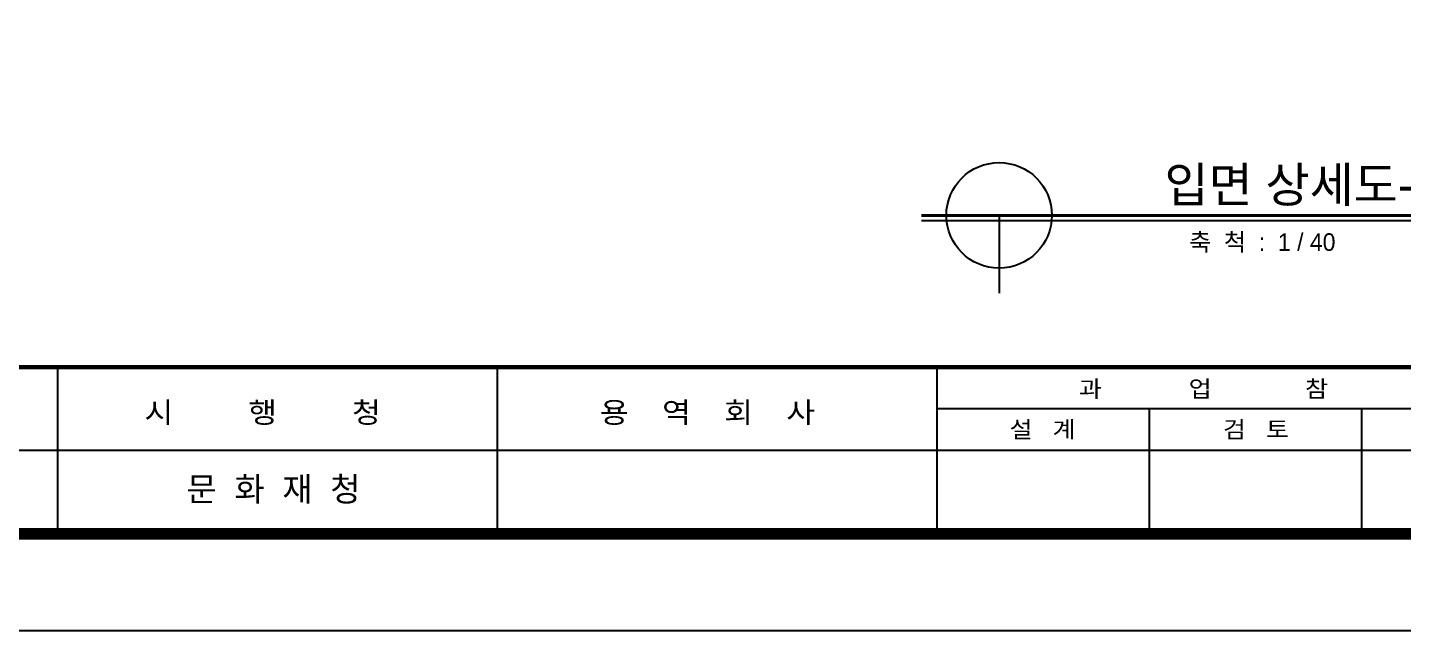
# Model space of a CAD drawing. Extents: x 186583 to 203403, y -172622 to -160742.
# Drawn here: x 189730 to 195986, y -172622 to -169878 of the extents above; entities that cross this region are included whole.
import ezdxf
from ezdxf.enums import TextEntityAlignment as Align

# ---------------------------------------------------------------- set-up
doc = ezdxf.new("R2010")
doc.units = 0
doc.header["$LTSCALE"] = 50
doc.header["$MEASUREMENT"] = 0
for name, color, linetype in [('COR', 4, 'CONTINUOUS'), ('DIM', 7, 'CONTINUOUS'), ('HAT', 5, 'CONTINUOUS'), ('TEX', 7, 'CONTINUOUS'), ('TEXT', 7, 'CONTINUOUS'), ('WAL', 3, 'CONTINUOUS')]:
    doc.layers.add(name, color=color, linetype=linetype)
doc.styles.add('HY울릉도M', font='HYWULM_0.TTF')
doc.styles.add('title', font='HYWULB_0.TTF', dxfattribs={"width": 0.6})
doc.styles.add('현창', font='HYWULM_0.TTF')

# ---------------------------------------------------------------- blocks, each defined once
blk = doc.blocks.new('20')
at = {"layer": 'COR', "linetype": 'Continuous'}
for p, q in [((242847, -53606), (242847, -57398)), ((252847, -53606), (252847, -57398)), ((262847, -53606), (262847, -57398)), ((282175, -54554), (262847, -54554)), ((308324, -55502), (230424, -55502)), ((308324, -55502), (230424, -55502))]:
    blk.add_line(p, q, dxfattribs=at)
at = {"layer": 'COR'}
for p, q in [((267679, -54554), (267679, -57398)), ((272511, -54554), (272511, -57398))]:
    blk.add_line(p, q, dxfattribs=at)
at = {"layer": 'COR', "linetype": 'Continuous', "const_width": 270}
blk.add_lwpolyline([(230424, -2398), (230424, -57398), (308324, -57398), (308324, -2398)], close=True, dxfattribs=at)
at = {"layer": 'COR', "linetype": 'Continuous', "const_width": 94.8}
blk.add_lwpolyline([(308324, -53606), (230424, -53606)], dxfattribs=at)
at = {"layer": 'HAT'}
blk.add_line((226424, -59598), (310524, -59598), dxfattribs=at)
at = {"layer": 'WAL', "linetype": 'Continuous', "style": 'HY울릉도M', "width": 1.1}
for s, height, p in [('과             업              참             여             자', 379.48, (266081, -54287)), ('시         행         청', 474.35, (244822, -54873)), ('용    역    회    사', 474.35, (255184, -54873)), ('설   계', 379.5, (264501, -55211)), ('검   토', 379.5, (269356, -55211))]:
    blk.add_text(s, height=height, dxfattribs=at).set_placement(p)
at = {"layer": 'WAL', "linetype": 'Continuous', "style": 'HY울릉도M'}
blk.add_text('문  화  재  청', height=550, dxfattribs=at).set_placement((249739, -56656), align=Align.RIGHT)

msp = doc.modelspace()

# ---------------------------------------------------------------- linework, layer by layer
at = {"layer": 'DIM'}
for p, q in [((193798.51011, -170755.68742), (196549.32461, -170755.68742)), ((194151.10335, -170732.83028), (194151.10335, -171087.11599))]:
    msp.add_line(p, q, dxfattribs=at)
msp.add_circle((194151.10335, -170732.83028), 240, dxfattribs=at)
at = {"layer": 'TEX', "const_width": 13.71429}
msp.add_lwpolyline([(193797.77002, -170732.83028), (196547.96836, -170732.83028)], dxfattribs=at)

# ---------------------------------------------------------------- block references
at = {"layer": 'WAL', "xscale": 0.2000000000698492, "yscale": 0.1999999999534339, "zscale": 0.2000000000000001}
msp.add_blockref('20', (141297.96933, -160702.74794), dxfattribs=at)

# ---------------------------------------------------------------- texts
at = {"layer": 'TEX', "style": 'title'}
msp.add_text('  입면 상세도-4', height=160, dxfattribs=at).set_placement((194786.90057, -170673.07079))
at = {"layer": 'TEXT', "style": '현창'}
msp.add_text('축  척  :  1 / 40', height=80, dxfattribs=at).set_placement((195015.20533, -170894.42022))

doc.saveas('drawing.dxf')
